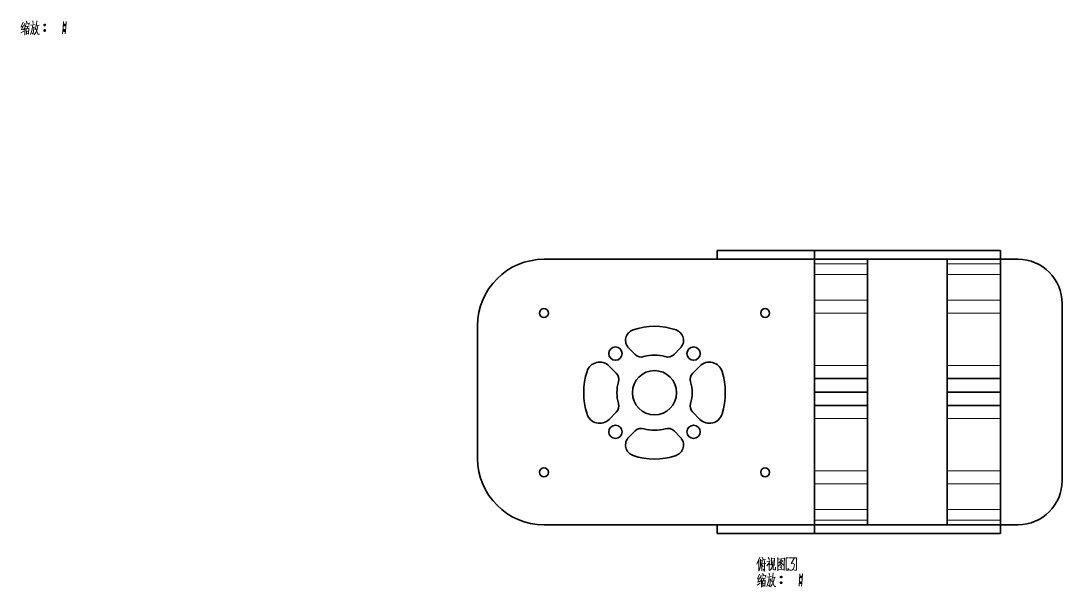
# Model space of a CAD drawing. Extents: x 37 to 1164, y 1 to 818.
# Drawn here: x 70.7 to 306.2, y 293.1 to 421.1 of the extents above; entities that cross this region are included whole.
import ezdxf

# ---------------------------------------------------------------- set-up
doc = ezdxf.new("R2010")
doc.units = 0

msp = doc.modelspace()

# ---------------------------------------------------------------- linework, layer by layer
at = {"color": 7, "lineweight": 35, "ltscale": 0.05}
for p, q in [((228.19, 367.17), (228.19, 369.17)), ((250.19, 367.17), (250.19, 369.17)), ((292.19, 367.17), (292.19, 369.17)), ((228.19, 305.17), (228.19, 307.17)), ((250.19, 305.17), (250.19, 307.17)), ((292.19, 305.17), (292.19, 307.17))]:
    msp.add_line(p, q, dxfattribs=at)
at = {"color": 7, "lineweight": 35}
for p, q in [((250.19, 369.17), (228.19, 369.17)), ((292.19, 369.17), (250.19, 369.17)), ((189, 367.17), (250.13, 367.17)), ((292.19, 367.17), (250.19, 367.17)), ((306.16, 357.17), (306.16, 337.17)), ((306.16, 317.17), (306.16, 337.17)), ((189, 307.17), (250.19, 307.17)), ((250.19, 307.17), (228.19, 307.17)), ((292.19, 307.17), (250.19, 307.17)), ((250.19, 305.17), (228.19, 305.17)), ((292.19, 305.17), (250.19, 305.17))]:
    msp.add_line(p, q, dxfattribs=at)
at = {"color": 7, "lineweight": 35, "ltscale": 0.3}
for p, q in [((262.13, 367.17), (250.13, 367.17)), ((292.19, 367.17), (280.19, 367.17)), ((262.13, 340.19), (250.13, 340.19)), ((292.19, 340.19), (280.19, 340.19)), ((262.13, 337.17), (250.13, 337.17)), ((292.19, 337.17), (280.19, 337.17)), ((262.13, 334.15), (250.13, 334.15)), ((292.19, 334.15), (280.19, 334.15)), ((262.13, 307.17), (250.13, 307.17)), ((292.19, 307.17), (280.19, 307.17))]:
    msp.add_line(p, q, dxfattribs=at)
at = {"color": 7, "lineweight": 35, "ltscale": 0.025}
for p, q in [((250.13, 367.17), (250.13, 366.17)), ((262.13, 367.17), (262.13, 366.17)), ((280.19, 367.17), (280.19, 366.17)), ((292.19, 367.17), (292.19, 366.17)), ((250.13, 308.17), (250.13, 307.17)), ((262.13, 308.17), (262.13, 307.17)), ((280.19, 308.17), (280.19, 307.17)), ((292.19, 308.17), (292.19, 307.17))]:
    msp.add_line(p, q, dxfattribs=at)
at = {"color": 7, "lineweight": 13, "ltscale": 0.3}
for p, q in [((262.13, 366.17), (250.13, 366.17)), ((292.19, 366.17), (280.19, 366.17)), ((262.13, 363.76), (250.13, 363.76)), ((292.19, 363.76), (280.19, 363.76)), ((262.13, 357.91), (250.13, 357.91)), ((292.19, 357.91), (280.19, 357.91)), ((262.13, 354.98), (250.13, 354.98)), ((292.19, 354.98), (280.19, 354.98)), ((262.13, 343.17), (250.13, 343.17)), ((292.19, 343.17), (280.19, 343.17)), ((262.13, 331.17), (250.13, 331.17)), ((292.19, 331.17), (280.19, 331.17)), ((262.13, 319.36), (250.13, 319.36)), ((292.19, 319.36), (280.19, 319.36)), ((262.13, 316.43), (250.13, 316.43)), ((292.19, 316.43), (280.19, 316.43)), ((262.13, 310.58), (250.13, 310.58)), ((292.19, 310.58), (280.19, 310.58)), ((262.13, 308.17), (250.13, 308.17)), ((292.19, 308.17), (280.19, 308.17))]:
    msp.add_line(p, q, dxfattribs=at)
at = {"color": 7, "lineweight": 35, "ltscale": 0.060306}
for p, q in [((250.13, 366.17), (250.13, 363.76)), ((262.13, 366.17), (262.13, 363.76)), ((280.19, 366.17), (280.19, 363.76)), ((292.19, 366.17), (292.19, 363.76)), ((250.13, 308.17), (250.13, 310.58)), ((262.13, 308.17), (262.13, 310.58)), ((280.19, 308.17), (280.19, 310.58)), ((292.19, 308.17), (292.19, 310.58))]:
    msp.add_line(p, q, dxfattribs=at)
at = {"color": 7, "lineweight": 35, "ltscale": 0.451678}
msp.add_line((262.13, 367.17), (280.19, 367.17), dxfattribs=at)
at = {"color": 7, "lineweight": 35, "ltscale": 0.099139}
for p, q in [((292.19, 367.17), (296.16, 367.17)), ((292.19, 307.17), (296.16, 307.17))]:
    msp.add_line(p, q, dxfattribs=at)
at = {"color": 7, "lineweight": 35, "ltscale": 0.146249}
for p, q in [((250.13, 363.76), (250.13, 357.91)), ((262.13, 363.76), (262.13, 357.91)), ((280.19, 363.76), (280.19, 357.91)), ((292.19, 363.76), (292.19, 357.91)), ((250.13, 316.43), (250.13, 310.58)), ((262.13, 316.43), (262.13, 310.58)), ((280.19, 316.43), (280.19, 310.58)), ((292.19, 316.43), (292.19, 310.58))]:
    msp.add_line(p, q, dxfattribs=at)
at = {"color": 7, "lineweight": 35, "ltscale": 0.073125}
for p, q in [((250.13, 357.91), (250.13, 354.98)), ((262.13, 357.91), (262.13, 354.98)), ((280.19, 357.91), (280.19, 354.98)), ((292.19, 357.91), (292.19, 354.98))]:
    msp.add_line(p, q, dxfattribs=at)
at = {"color": 7, "lineweight": 35, "ltscale": 0.295318}
for p, q in [((250.13, 343.17), (250.13, 354.98)), ((262.13, 343.17), (262.13, 354.98)), ((280.19, 343.17), (280.19, 354.98)), ((292.19, 343.17), (292.19, 354.98)), ((250.13, 331.17), (250.13, 319.36)), ((262.13, 331.17), (262.13, 319.36)), ((280.19, 331.17), (280.19, 319.36)), ((292.19, 331.17), (292.19, 319.36))]:
    msp.add_line(p, q, dxfattribs=at)
at = {"color": 7, "lineweight": 35, "ltscale": 0.375}
for p in [(174, 352.17), (174, 322.17)]:
    msp.add_line(p, (174, 337.17), dxfattribs=at)
at = {"color": 7, "lineweight": 35, "ltscale": 0.049797}
for p, q in [((209.59, 345.67), (208.18, 347.07)), ((219.82, 347.07), (218.41, 345.67)), ((208.18, 326.96), (209.59, 328.37)), ((218.41, 328.37), (219.82, 326.96))]:
    msp.add_line(p, q, dxfattribs=at)
at = {"color": 7, "lineweight": 35, "ltscale": 0.057486}
for p, q in [((203.72, 343.05), (205.35, 341.42)), ((222.65, 341.42), (224.28, 343.05)), ((205.35, 332.61), (203.72, 330.98)), ((224.28, 330.98), (222.65, 332.61))]:
    msp.add_line(p, q, dxfattribs=at)
at = {"color": 7, "lineweight": 35, "ltscale": 0.07444}
for p, q in [((250.13, 343.17), (250.13, 340.19)), ((262.13, 343.17), (262.13, 340.19)), ((280.19, 343.17), (280.19, 340.19)), ((292.19, 343.17), (292.19, 340.19))]:
    msp.add_line(p, q, dxfattribs=at)
at = {"color": 7, "lineweight": 35, "ltscale": 0.075563}
for p, q in [((250.13, 340.19), (250.13, 337.17)), ((262.13, 340.19), (262.13, 337.17)), ((280.19, 340.19), (280.19, 337.17)), ((292.19, 340.19), (292.19, 337.17)), ((250.13, 337.17), (250.13, 334.15)), ((262.13, 337.17), (262.13, 334.15)), ((280.19, 337.17), (280.19, 334.15)), ((292.19, 337.17), (292.19, 334.15))]:
    msp.add_line(p, q, dxfattribs=at)
at = {"color": 7, "lineweight": 35, "ltscale": 0.074441}
for p, q in [((250.13, 334.15), (250.13, 331.17)), ((262.13, 334.15), (262.13, 331.17)), ((280.19, 334.15), (280.19, 331.17)), ((292.19, 334.15), (292.19, 331.17))]:
    msp.add_line(p, q, dxfattribs=at)
at = {"color": 7, "lineweight": 35, "ltscale": 0.073124}
for p, q in [((250.13, 319.36), (250.13, 316.43)), ((262.13, 319.36), (262.13, 316.43)), ((280.19, 319.36), (280.19, 316.43)), ((292.19, 319.36), (292.19, 316.43))]:
    msp.add_line(p, q, dxfattribs=at)
at = {"color": 7, "lineweight": 13}
for points in [[(71.19, 419.79), (70.77, 419.65)], [(71.26, 420.81), (70.81, 419.72)], [(70.84, 419.02), (71.37, 419.2)], [(71.33, 420.04), (70.88, 419.02)], [(71.65, 419.51), (71.33, 419.02)], [(71.58, 420.49), (71.47, 419.93)], [(71.58, 420.35), (72.63, 420.49)], [(71.82, 420.07), (71.65, 419.51)], [(71.68, 419.58), (71.68, 417.87)], [(71.89, 419.79), (72.59, 419.9)], [(71.96, 420.98), (72.14, 420.6)], [(71.96, 419.37), (72, 417.97)], [(71.96, 419.27), (72.49, 419.34)], [(72.21, 419.83), (72.14, 419.27)], [(72.52, 419.44), (72.45, 418.04)], [(72.66, 420.6), (72.52, 420.14)], [(73.43, 420.21), (73.33, 419.3), (73.22, 418.88), (72.91, 418.01)], [(72.94, 420.14), (73.99, 420.28)], [(73.75, 419.72), (73.64, 418.88), (73.5, 418.04), (73.29, 418.32)], [(73.36, 419.55), (73.75, 419.62)], [(73.43, 421.05), (73.54, 420.49)], [(74.13, 419.72), (73.96, 419.16)], [(74.06, 419.48), (74.62, 418.04)], [(74.27, 420.35), (74.13, 419.72)], [(74.41, 419.09), (74.13, 418.46)], [(74.2, 419.97), (74.9, 420.11)], [(74.34, 421.09), (74.27, 420.35)], [(74.62, 420.04), (74.41, 419.09)], [(75.95, 420.18), (76.34, 420.18)], [(75.99, 420.28), (76.3, 420.28)], [(75.99, 420.04), (76.3, 420.04)], [(80.4, 420.91), (80.29, 419.51), (80.19, 418.11)], [(80.4, 420.18), (80.78, 420.18)], [(80.43, 420.28), (80.75, 420.28)], [(80.43, 420.04), (80.75, 420.04)], [(80.99, 420.91), (80.89, 419.51), (80.78, 418.11)], [(70.74, 418.36), (71.44, 418.74)], [(72, 418.71), (72.38, 418.78)], [(72.45, 418.22), (72.03, 418.15)], [(74.13, 418.46), (73.75, 417.94)], [(74.62, 418.04), (74.94, 418.04)], [(75.95, 418.92), (76.34, 418.92)], [(75.99, 419.02), (76.3, 419.02)], [(75.99, 418.78), (76.3, 418.78)], [(80.4, 418.92), (80.78, 418.92)], [(80.43, 419.02), (80.75, 419.02)], [(80.43, 418.78), (80.75, 418.78)], [(237.81, 299.84), (237.11, 298.23)], [(237.57, 299.18), (237.57, 297.95), (237.57, 296.69)], [(237.99, 299.35), (237.95, 298.06)], [(237.99, 299.11), (239.11, 299.28)], [(238.37, 299), (238.27, 298.48)], [(238.37, 299.81), (238.58, 299.32)], [(238.83, 299.11), (238.83, 297.92), (238.83, 296.69)], [(240.05, 299.07), (239.88, 298.58), (239.39, 297.85)], [(239.7, 299.74), (239.98, 299.32)], [(240.47, 299.7), (240.47, 298.02)], [(241.14, 299.53), (240.47, 299.46)], [(240.79, 299.11), (240.68, 298.06)], [(241.07, 297.95), (241.14, 299.63)], [(241.91, 299.74), (241.91, 298.27), (241.91, 296.76)], [(241.91, 299.7), (241.91, 298.3), (241.91, 296.9)], [(243.38, 299.56), (241.91, 299.42)], [(242.68, 299.28), (242.12, 298.48)], [(242.47, 298.93), (242.92, 299)], [(242.68, 298.51), (243.03, 299.14)], [(243.34, 296.94), (243.34, 298.3), (243.38, 299.7)], [(244.18, 296.87), (243.73, 296.87), (243.73, 298.27), (243.73, 299.67), (244.18, 299.67)], [(244.18, 297.32), (244.25, 297.11), (244.36, 296.94), (244.57, 296.87), (244.99, 296.87), (245.16, 296.97), (245.41, 297.18), (245.62, 298.13), (245.48, 298.37), (245.2, 298.51), (244.92, 298.44), (245.62, 299.67), (244.36, 299.67)], [(245.62, 296.87), (246.07, 296.87), (246.07, 298.27), (246.07, 299.67), (245.62, 299.67)], [(237.85, 297.43), (237.67, 296.8)], [(237.95, 298.06), (237.85, 297.43)], [(238.27, 298.48), (238.02, 298.02)], [(238.27, 298.48), (238.27, 296.73)], [(238.37, 298.3), (239.18, 298.44)], [(238.44, 298.06), (238.58, 297.64)], [(238.83, 296.69), (238.55, 297.15)], [(239.42, 298.86), (239.98, 298.93)], [(239.88, 298.58), (239.88, 296.8)], [(239.88, 298.41), (240.19, 298.09)], [(239.98, 296.8), (240.26, 297.08)], [(240.26, 297.08), (240.51, 297.43)], [(240.68, 298.06), (240.51, 297.43)], [(240.82, 297.08), (240.82, 298.16)], [(240.96, 296.97), (240.82, 297.08)], [(241.38, 296.97), (240.96, 296.97)], [(241.38, 297.6), (241.38, 296.97)], [(241.91, 297.01), (243.27, 297.11)], [(241.98, 297.81), (242.47, 298.23)], [(242.43, 298.72), (243.13, 297.99)], [(242.43, 297.64), (242.78, 297.25)], [(242.47, 298.23), (242.68, 298.51)], [(242.54, 298.02), (242.78, 297.74)], [(243.13, 297.99), (243.31, 298.02)], [(243.34, 296.83), (243.34, 296.94), (243.27, 297.11)], [(237.67, 294.98), (237.25, 294.84)], [(237.74, 295.99), (237.29, 294.91)], [(237.32, 294.21), (237.85, 294.38)], [(237.81, 295.22), (237.36, 294.21)], [(238.13, 294.7), (237.81, 294.21)], [(238.06, 295.68), (237.95, 295.12)], [(238.06, 295.54), (239.11, 295.68)], [(238.3, 295.26), (238.13, 294.7)], [(238.16, 294.77), (238.16, 293.05)], [(238.37, 294.98), (239.07, 295.08)], [(238.44, 296.17), (238.62, 295.78)], [(238.44, 294.56), (238.48, 293.16)], [(238.44, 294.45), (238.97, 294.52)], [(238.69, 295.01), (238.62, 294.45)], [(239, 294.63), (238.93, 293.23)], [(239.14, 295.78), (239, 295.33)], [(239.91, 295.4), (239.81, 294.49), (239.7, 294.07), (239.39, 293.19)], [(239.42, 295.33), (240.47, 295.47)], [(240.23, 294.91), (240.12, 294.07), (239.98, 293.23), (239.77, 293.51)], [(239.84, 294.73), (240.23, 294.8)], [(239.91, 296.24), (240.02, 295.68)], [(240.61, 294.91), (240.44, 294.35)], [(240.54, 294.66), (241.1, 293.23)], [(240.75, 295.54), (240.61, 294.91)], [(240.89, 294.28), (240.61, 293.65)], [(240.68, 295.15), (241.38, 295.29)], [(240.82, 296.27), (240.75, 295.54)], [(241.1, 295.22), (240.89, 294.28)], [(242.43, 295.36), (242.82, 295.36)], [(242.47, 295.47), (242.78, 295.47)], [(242.47, 295.22), (242.78, 295.22)], [(246.88, 296.1), (246.77, 294.7), (246.67, 293.3)], [(246.88, 295.36), (247.26, 295.36)], [(246.91, 295.47), (247.23, 295.47)], [(246.91, 295.22), (247.23, 295.22)], [(247.47, 296.1), (247.37, 294.7), (247.26, 293.3)], [(237.22, 293.54), (237.92, 293.93)], [(238.48, 293.89), (238.86, 293.96)], [(238.93, 293.4), (238.51, 293.33)], [(240.61, 293.65), (240.23, 293.12)], [(241.1, 293.23), (241.42, 293.23)], [(242.43, 294.1), (242.82, 294.1)], [(242.47, 294.21), (242.78, 294.21)], [(242.47, 293.96), (242.78, 293.96)], [(246.88, 294.1), (247.26, 294.1)], [(246.91, 294.21), (247.23, 294.21)], [(246.91, 293.96), (247.23, 293.96)]]:
    msp.add_lwpolyline(points, dxfattribs=at)
for points in [[(76.06, 419.97), (76.23, 419.97), (76.34, 420.07), (76.34, 420.25), (76.23, 420.35), (76.06, 420.35), (75.95, 420.25), (75.95, 420.07)], [(76.06, 418.71), (76.23, 418.71), (76.34, 418.81), (76.34, 418.99), (76.23, 419.09), (76.06, 419.09), (75.95, 418.99), (75.95, 418.81)], [(80.5, 419.97), (80.68, 419.97), (80.78, 420.07), (80.78, 420.25), (80.68, 420.35), (80.5, 420.35), (80.4, 420.25), (80.4, 420.07)], [(80.5, 418.71), (80.68, 418.71), (80.78, 418.81), (80.78, 418.99), (80.68, 419.09), (80.5, 419.09), (80.4, 418.99), (80.4, 418.81)], [(242.54, 295.15), (242.71, 295.15), (242.82, 295.26), (242.82, 295.43), (242.71, 295.54), (242.54, 295.54), (242.43, 295.43), (242.43, 295.26)], [(242.54, 293.89), (242.71, 293.89), (242.82, 294), (242.82, 294.17), (242.71, 294.28), (242.54, 294.28), (242.43, 294.17), (242.43, 294)], [(246.98, 295.15), (247.16, 295.15), (247.26, 295.26), (247.26, 295.43), (247.16, 295.54), (246.98, 295.54), (246.88, 295.43), (246.88, 295.26)], [(246.98, 293.89), (247.16, 293.89), (247.26, 294), (247.26, 294.17), (247.16, 294.28), (246.98, 294.28), (246.88, 294.17), (246.88, 294)]]:
    msp.add_lwpolyline(points, close=True, dxfattribs=at)
at = {"color": 7, "lineweight": 35}
for centre, radius in [((189, 355.02), 1), ((239, 355.02), 1), ((205.16, 345.85), 1.5), ((222.84, 345.85), 1.5), ((214, 337.02), 5), ((205.16, 328.18), 1.5), ((222.84, 328.18), 1.5), ((189, 319.02), 1), ((239, 319.02), 1)]:
    msp.add_circle(centre, radius, dxfattribs=at)
for centre, radius, start, end in [((189, 352.17), 15, 90, 180), ((296.16, 357.17), 10, 360, 90), ((209.95, 348.84), 2.5, 108.8961, 225), ((214, 337.02), 15, 71.1039, 108.8961), ((218.05, 348.84), 2.5, 315, 71.1039), ((201.6, 340.93), 3, 45, 162.4864), ((211.01, 347.08), 2, 225, 286.5631), ((214, 337.02), 8.5, 73.4369, 106.5631), ((216.99, 347.08), 2, 253.4369, 315), ((226.4, 340.93), 3, 17.5136, 135), ((214, 337.02), 16, 162.4864, 197.5136), ((203.94, 340.01), 2, 343.4369, 45), ((224.06, 340.01), 2, 135, 196.5631), ((214, 337.02), 16, 342.4864, 17.5136), ((214, 337.02), 8.5, 163.4369, 196.5631), ((214, 337.02), 8.5, 343.4369, 16.5631), ((203.94, 334.02), 2, 315, 16.5631), ((224.06, 334.02), 2, 163.4369, 225), ((201.6, 333.1), 3, 197.5136, 315), ((226.4, 333.1), 3, 225, 342.4864), ((211.01, 326.95), 2, 73.4369, 135), ((214, 337.02), 8.5, 253.4369, 286.5631), ((216.99, 326.95), 2, 45, 106.5631), ((209.95, 325.19), 2.5, 135, 251.1039), ((218.05, 325.19), 2.5, 288.8961, 45), ((214, 337.02), 15, 251.1039, 288.8961), ((189, 322.17), 15, 180, 270), ((296.16, 317.17), 10, 270, 360)]:
    msp.add_arc(centre, radius, start, end, dxfattribs=at)

doc.saveas('drawing.dxf')
